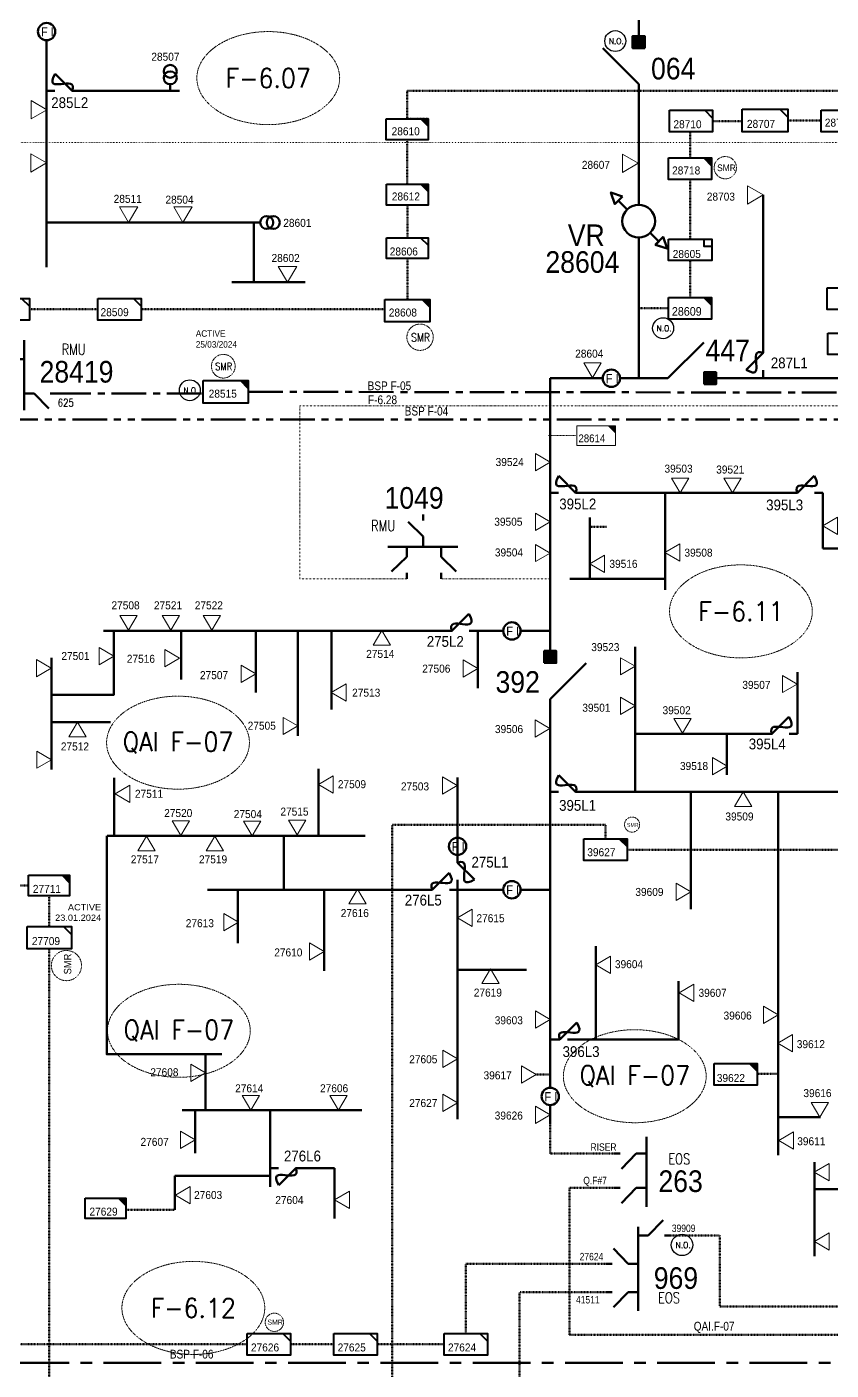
# Model space of a CAD drawing. Header units: metres. Extents: x 65984 to 144644, y -19036 to 23726.
# Drawn here: x 124380 to 124752, y 21395 to 22016 of the extents above; entities that cross this region are included whole.
import ezdxf
from ezdxf.enums import TextEntityAlignment as Align

# ---------------------------------------------------------------- set-up
doc = ezdxf.new("R2010")
doc.units = ezdxf.units.M
doc.header["$MEASUREMENT"] = 0
for name, pattern in [('( Center )', [2, 1.25, -0.25, 0.25, -0.25]), ('( Phantom )', [2.5, 1.25, -0.25, 0.25, -0.25, 0.25, -0.25]), ('DGN Style 1', [0.6, 0, -0.6]), ('DGN Style 3', [0.013877, 0, -0.013877]), ('DGN Style 4', [1.6, 0.8, -0.4, 0, -0.4])]:
    doc.linetypes.add(name, pattern=pattern)
doc.layers.get('0').update_dxf_attribs({"color": 95, "lineweight": 40})
for name, color, linetype, lineweight in [('ABS', 7, 'Continuous', 40), ('ABS NUMBER', 112, 'Continuous', 30), ('d_eos', 111, 'Continuous', 40), ('d_eos no', 121, 'Continuous', 40), ('d_fco', 5, 'Continuous', 40), ('d_fco text', 95, 'Continuous', 40), ('d_grid line', 7, 'DGN Style 1', 0), ('d_oh branch', 94, 'Continuous', 40), ('d_switch', 95, 'Continuous', 40), ('d_tf', 1, 'Continuous', 40), ('d_tf no', 6, 'Continuous', 40), ('d_tf_200', 1, 'Continuous', 40), ('d_ug cable', 95, 'Continuous', 40), ('d_ug main line', 95, 'Continuous', 40), ('d_unit sub', 7, 'Continuous', 40), ('EARTH FAULT INDICATOR', 95, 'Continuous', 40), ('FDR  1  16', 234, 'Continuous', 40), ('FDR  2  19', 172, 'Continuous', 40), ('fedr no', 95, 'Continuous', 40), ('Level 37', 7, 'Continuous', 0), ('O H MAIN FEEDER', 4, 'Continuous', 100), ('REGULATOR', 5, 'Continuous', 40), ('SW N O', 114, 'Continuous', 30)]:
    doc.layers.add(name, color=color, linetype=linetype, lineweight=lineweight)
doc.styles.add('NASKHF', font='naskhf.shx', dxfattribs={"height": 8})
doc.styles.get("Standard").update_dxf_attribs({"font": 'txt.shx'})
doc.styles.add('Style-Andalus', font='andlso.ttf')
doc.styles.add('Style-Arial', font='arial.ttf')
doc.styles.add('Style-ENGINEERING', font='ENGINEERING.shx')
doc.styles.add('Style-msdefault', font='msdefault.shx')
doc.styles.add('Style-STANDARD', font='STANDARD.shx')

# ---------------------------------------------------------------- blocks, each defined once
blk = doc.blocks.new('TF_8')
at = {"color": 0, "linetype": 'ByBlock', "lineweight": -2}
blk.add_line((6.3, 4.95), (9.9, 1.35), dxfattribs=at)
blk.add_3dface([(-10.1, 4.95), (9.9, 4.95), (9.9, -5.05), (-10.1, -5.05)], dxfattribs=at)
blk = doc.blocks.new('FUSE01')
at = {"color": 0, "linetype": 'ByBlock', "lineweight": -2}
blk.add_line((0, -17.15), (0, -22.55), dxfattribs=at)
at = {"color": 0, "linetype": 'ByBlock', "lineweight": -2, "flags": 128}
blk.add_lwpolyline([(0, 0.05), (0, -5.75), (-11.2, -16.95)], dxfattribs=at)
at = {"color": 0, "linetype": 'ByBlock', "lineweight": -2}
blk.add_open_spline([(-11.2, -16.95), (3.4, -25.35), (-11.6, -1.35), (0, -5.75)], degree=3, dxfattribs=at)
blk = doc.blocks.new('TF3')
at = {"color": 0, "linetype": 'ByBlock', "lineweight": -2}
for p, q in [((11.3, 9), (18.3, 9)), ((18.3, 9), (18.3, 2))]:
    blk.add_line(p, q, dxfattribs=at)
at = {"color": 0, "linetype": 'ByBlock', "lineweight": -2, "flags": 128}
blk.add_lwpolyline([(18.3, 2), (11.3, 2), (11.3, 9)], dxfattribs=at)
at = {"color": 0, "linetype": 'ByBlock', "lineweight": -2}
blk.add_3dface([(-21.7, 9), (18.3, 9), (18.3, -11), (-21.7, -11)], dxfattribs=at)
blk = doc.blocks.new('exist.us-1000kva')
at = {"color": 0, "linetype": 'ByBlock', "lineweight": -2, "flags": 128}
blk.add_lwpolyline([(40, 12.9), (32.8, 20), (40, 20)], close=True, dxfattribs=at)
at = {"color": 0, "linetype": 'ByBlock', "lineweight": -2, "extrusion": (0, 0, -1)}
blk.add_solid([(-40, 12.9), (-32.8, 20), (-40, 20)], dxfattribs=at)
at = {"color": 0, "linetype": 'ByBlock', "lineweight": -2, "xscale": 2, "yscale": 2}
blk.add_blockref('TF_8', (20.2, 10.1), dxfattribs=at)
blk = doc.blocks.new('*U825')
at = {"layer": 'd_eos', "color": 7, "linetype": 'Continuous', "lineweight": 211, "ltscale": 0.638341}
for p, q in [((7.46, 16.16), (7.46, -16.16)), ((-4.63, 8.42), (-7.46, 8.42)), ((2.81, 8.42), (-3.99, 1.41)), ((7.46, 8.42), (2.81, 8.42)), ((-4.63, -7.44), (-7.46, -7.44)), ((2.81, -7.44), (-3.98, -14.44)), ((7.46, -7.44), (2.81, -7.44))]:
    blk.add_line(p, q, dxfattribs=at)
blk = doc.blocks.new('*U827')
at = {"layer": 'd_eos', "color": 7, "linetype": 'Continuous', "lineweight": 211, "ltscale": 0.638341}
for p, q in [((0, 16.15), (0, -16.17)), ((4.65, 8.41), (11.45, 15.41)), ((0, 8.41), (4.65, 8.41)), ((12.09, 8.41), (14.92, 8.41)), ((-12.09, -7.45), (-14.92, -7.45)), ((-4.65, -7.45), (-11.44, -14.45)), ((0, -7.45), (-4.65, -7.45))]:
    blk.add_line(p, q, dxfattribs=at)
blk = doc.blocks.new('ABS2_1_1')
at = {"color": 0, "linetype": 'ByBlock', "lineweight": -2, "ltscale": 500}
for q in [(-29900, 43500), (0, 0)]:
    blk.add_line((0, 13600), q, dxfattribs=at)
at = {"color": 0, "linetype": 'ByBlock', "lineweight": -2, "ltscale": 500, "flags": 128}
for points in [[(5000, 43600), (-5000, 43600), (-5000, 53600), (5000, 53600)], [(3791, 49653), (3791, 49653), (3791, 49653)]]:
    blk.add_lwpolyline(points, close=True, dxfattribs=at)
at = {"color": 0, "linetype": 'ByBlock', "lineweight": -2, "ltscale": 500}
for points in [[(5000, 43600), (-5000, 43600), (5000, 53600), (-5000, 53600)], [(3791, 49653), (3791, 49653), (3791, 49653)]]:
    blk.add_solid(points, dxfattribs=at)
blk = doc.blocks.new('TFU_23')
at = {"layer": 'd_tf_200', "color": 6, "linetype": 'Continuous', "lineweight": 53}
blk.add_line((0, 10), (0, 0), dxfattribs=at)
for centre in [(0, 30), (0, 20)]:
    blk.add_circle(centre, 10, dxfattribs=at)
blk = doc.blocks.new('SS')
at = {"color": 0, "linetype": 'ByBlock', "lineweight": -2, "flags": 128}
blk.add_lwpolyline([(6.95, 4.25), (10.45, 4.25), (10.45, 0.75)], close=True, dxfattribs=at)
at = {"color": 0, "linetype": 'ByBlock', "lineweight": -2, "extrusion": (0, 0, -1)}
blk.add_solid([(-6.95, 4.25), (-10.45, 4.25), (-10.45, 0.75)], dxfattribs=at)
at = {"color": 0, "linetype": 'ByBlock', "lineweight": -2}
blk.add_3dface([(-9.55, 4.25), (10.45, 4.25), (10.45, -5.75), (-9.55, -5.75)], dxfattribs=at)
blk = doc.blocks.new('*U910')
at = {"layer": 'EARTH FAULT INDICATOR', "color": 5, "linetype": 'Continuous', "lineweight": 100}
blk.add_circle((0.02, 0.13), 4, dxfattribs=at)
at = {"layer": 'EARTH FAULT INDICATOR', "color": 5, "lineweight": 140, "style": 'Style-Andalus', "width": 0.9}
blk.add_text('F I', height=4.234, dxfattribs=at).set_placement((-2.61, 2.11), align=Align.TOP_LEFT)
blk = doc.blocks.new('*U914')
at = {"layer": 'EARTH FAULT INDICATOR', "color": 6, "linetype": 'Continuous', "lineweight": 100}
blk.add_circle((0.02, 0.13), 4, dxfattribs=at)
at = {"layer": 'EARTH FAULT INDICATOR', "color": 6, "lineweight": 140, "style": 'Style-Andalus', "width": 0.9}
blk.add_text('F I', height=4.234, dxfattribs=at).set_placement((-2.61, 2.11), align=Align.TOP_LEFT)
blk = doc.blocks.new('*U971')
at = {"layer": 'SW N O', "color": 3, "ltscale": 0.426762}
blk.add_circle((-0.02, 0), 4.83, dxfattribs=at)
at = {"layer": 'SW N O', "color": 3, "style": 'Style-STANDARD'}
blk.add_text('N.O.', height=2.753, dxfattribs=at).set_placement((0.46, -0.05), align=Align.MIDDLE_CENTER)
blk = doc.blocks.new('*U965')
at = {"layer": 'SW N O', "color": 3, "ltscale": 0.426762}
blk.add_circle((0, 0), 16.8, dxfattribs=at)
at = {"layer": 'SW N O', "color": 3, "style": 'Style-STANDARD'}
blk.add_text('N.O.', height=9.6, dxfattribs=at).set_placement((1.7, -0.2), align=Align.MIDDLE_CENTER)
blk = doc.blocks.new('*U1975')
at = {"layer": 'REGULATOR', "color": 5, "linetype": 'Continuous', "lineweight": 106}
for p, q in [((24, 25.1), (13.4, 14.5)), ((-14.9, -13.7), (-25.5, -24.4))]:
    blk.add_line(p, q, dxfattribs=at)
at = {"layer": 'REGULATOR', "color": 5, "linetype": 'Continuous', "lineweight": 106, "flags": 128}
for points in [[(29.5, 20), (34.4, 34.3), (20.1, 29.6)], [(-29.6, -20), (-34.4, -34.3), (-20.1, -29.5)]]:
    blk.add_lwpolyline(points, close=True, dxfattribs=at)
at = {"layer": 'REGULATOR', "color": 5, "linetype": 'Continuous', "lineweight": 106}
blk.add_circle((-0.8, 0.4), 20, dxfattribs=at)
blk = doc.blocks.new('*U1976')
at = {"layer": 'REGULATOR', "color": 5, "linetype": 'Continuous', "lineweight": 106}
for p, q in [((-9.52, 9.06), (-5.51, 5.05)), ((5.19, -5.64), (9.2, -9.65))]:
    blk.add_line(p, q, dxfattribs=at)
at = {"layer": 'REGULATOR', "color": 5, "linetype": 'Continuous', "lineweight": 106, "flags": 128}
for points in [[(-7.57, 11.15), (-12.97, 13), (-11.21, 7.57)], [(7.54, -11.22), (12.95, -13.02), (11.15, -7.61)]]:
    blk.add_lwpolyline(points, close=True, dxfattribs=at)
at = {"layer": 'REGULATOR', "color": 5, "linetype": 'Continuous', "lineweight": 211}
blk.add_circle((-0.16, -0.3), 7.56, dxfattribs=at)
blk = doc.blocks.new('TRA1_457')
at = {"layer": 'd_tf', "color": 5, "linetype": 'Continuous', "lineweight": 0, "ltscale": 0.000361655, "extrusion": (0, 0, -1), "flags": 128}
blk.add_lwpolyline([(-10, -17), (0, 0), (10, -17)], close=True, dxfattribs=at)
blk = doc.blocks.new('TRA1_456')
at = {"layer": 'd_tf', "color": 5, "linetype": 'Continuous', "lineweight": 0, "ltscale": 0.000361655, "xscale": 1.000046566207836, "yscale": 1.000046566207836, "zscale": 1.000046566207836, "rotation": 180}
blk.add_blockref('TRA1_457', (0, 0), dxfattribs=at)
blk = doc.blocks.new('TRA1_461')
at = {"layer": 'd_tf', "color": 5, "linetype": 'Continuous', "lineweight": 0, "ltscale": 0.000361655, "flags": 128}
blk.add_lwpolyline([(10, -17), (0, 0), (-10, -17)], close=True, dxfattribs=at)
blk = doc.blocks.new('TRA1_460')
at = {"layer": 'd_tf', "color": 5, "linetype": 'Continuous', "lineweight": 0, "ltscale": 0.000361655, "xscale": 1.000046566207836, "yscale": 1.000046566207836, "zscale": 1.000046566207836, "rotation": 180}
blk.add_blockref('TRA1_461', (0, 0), dxfattribs=at)
blk = doc.blocks.new('TRA1_463')
at = {"layer": 'd_tf', "color": 1, "linetype": 'Continuous', "lineweight": 0, "ltscale": 0.000361655, "flags": 128}
blk.add_lwpolyline([(10, -16.9), (0, 0.1), (-10, -16.9)], close=True, dxfattribs=at)
blk = doc.blocks.new('TRA1_462')
at = {"layer": 'd_tf', "color": 1, "linetype": 'Continuous', "lineweight": 0, "ltscale": 0.000361655, "xscale": 1.000046566207836, "yscale": 1.000046566207836, "zscale": 1.000046566207836, "rotation": 180}
blk.add_blockref('TRA1_463', (0, 0), dxfattribs=at)
blk = doc.blocks.new('TRA1_533')
at = {"layer": 'd_tf', "color": 6, "linetype": 'Continuous', "lineweight": 0, "ltscale": 0.000361655, "flags": 128}
blk.add_lwpolyline([(10, -17), (0, 0), (-10, -17)], close=True, dxfattribs=at)
blk = doc.blocks.new('TRA1_532')
at = {"layer": 'd_tf', "color": 6, "linetype": 'Continuous', "lineweight": 0, "ltscale": 0.000361655, "xscale": 1.000046566207836, "yscale": 1.000046566207836, "zscale": 1.000046566207836, "rotation": 180}
blk.add_blockref('TRA1_533', (0, 0), dxfattribs=at)
blk = doc.blocks.new('TRA1_535')
at = {"layer": 'd_tf', "color": 5, "linetype": 'Continuous', "lineweight": 0, "ltscale": 0.000361655, "extrusion": (0, 0, -1), "flags": 128}
blk.add_lwpolyline([(-10, -17), (0, 0), (10, -17)], close=True, dxfattribs=at)
blk = doc.blocks.new('TRA1_534')
at = {"layer": 'd_tf', "color": 5, "linetype": 'Continuous', "lineweight": 0, "ltscale": 0.000361655, "xscale": 1.000046566207836, "yscale": 1.000046566207836, "zscale": 1.000046566207836, "rotation": 180}
blk.add_blockref('TRA1_535', (0, 0), dxfattribs=at)
blk = doc.blocks.new('TRA1_469')
at = {"layer": 'd_tf', "color": 1, "linetype": 'Continuous', "lineweight": 0, "ltscale": 0.000361655, "flags": 128}
blk.add_lwpolyline([(10.1, -17.1), (0.1, -0.1), (-9.9, -17.1)], close=True, dxfattribs=at)
blk = doc.blocks.new('TRA1_468')
at = {"layer": 'd_tf', "color": 1, "linetype": 'Continuous', "lineweight": 0, "ltscale": 0.000361655, "xscale": 1.000046566207836, "yscale": 1.000046566207836, "zscale": 1.000046566207836, "rotation": 180}
blk.add_blockref('TRA1_469', (0, 0), dxfattribs=at)
blk = doc.blocks.new('*U917')
at = {"layer": 'd_eos', "color": 7, "linetype": 'Continuous', "lineweight": 211, "ltscale": 0.638341}
for p, q in [((0.15, 12.11), (0.15, 14.94)), ((0.15, 4.67), (-6.85, 11.47)), ((16.17, 0.02), (-16.15, 0.02)), ((-7.43, 0.02), (-7.43, -4.63)), ((0.15, 0.02), (0.15, 4.67)), ((8.43, 0.02), (8.43, -4.63)), ((-7.43, -4.63), (-14.43, -11.43)), ((8.43, -4.63), (15.43, -11.43)), ((-7.43, -12.08), (-7.43, -14.9)), ((8.43, -12.07), (8.43, -14.9))]:
    blk.add_line(p, q, dxfattribs=at)

msp = doc.modelspace()

# ---------------------------------------------------------------- linework, layer by layer
at = {"layer": 'd_eos', "color": 7, "linetype": 'Continuous', "lineweight": 211, "ltscale": 0.638341}
for p, q in [((124667.27, 21457.68), (124674.06, 21464.69)), ((124662.62, 21461.72), (124662.62, 21422.75)), ((124662.62, 21457.68), (124667.27, 21457.68)), ((124674.71, 21457.68), (124677.53, 21457.68)), ((124657.97, 21444.58), (124651.17, 21451.58)), ((124650.52, 21444.58), (124647.7, 21444.58)), ((124662.62, 21444.58), (124657.97, 21444.58)), ((124650.52, 21431.47), (124647.7, 21431.47)), ((124657.97, 21431.47), (124651.17, 21424.47)), ((124662.62, 21431.47), (124657.97, 21431.47))]:
    msp.add_line(p, q, dxfattribs=at)
at = {"layer": 'd_grid line', "color": 7, "linetype": 'DGN Style 1', "lineweight": 0, "flags": 128}
for points in [[(124328.35, 21962.97), (124328.35, 22562.98), (125318.3, 22562.98), (125318.3, 21962.97)], [(124328.35, 21362.97), (124328.35, 21962.97), (125318.3, 21962.97), (125318.3, 21362.97)]]:
    msp.add_lwpolyline(points, close=True, dxfattribs=at)
at = {"layer": 'd_oh branch', "color": 6, "linetype": 'Continuous', "lineweight": 100}
for p, q in [((124389.02, 21986.88), (124389.02, 22010.28)), ((124389.02, 21986.88), (124389.02, 21905.3)), ((124404.84, 21986.88), (124450.54, 21986.88)), ((124484.8, 21898.35), (124474.6, 21898.35))]:
    msp.add_line(p, q, dxfattribs=at)
at = {"layer": 'd_oh branch', "color": 5, "linetype": 'Continuous', "lineweight": 100}
for p, q in [((124720.34, 21869.78), (124720.34, 21938.72)), ((124662.81, 21853.96), (124670.38, 21853.96)), ((124698.58, 21853.96), (124951.48, 21853.96)), ((124732.13, 21801.05), (124637.73, 21801.02)), ((124675.07, 21801.04), (124675.07, 21756.22)), ((124640.26, 21789.62), (124640.26, 21761.29)), ((124630.94, 21761.29), (124675.07, 21761.29)), ((124415.38, 21737.18), (124572.39, 21737.18)), ((124451.22, 21736.98), (124451.22, 21714.71)), ((124485.73, 21737.16), (124485.73, 21708.63)), ((124505.25, 21737.16), (124505.25, 21688.64)), ((124520.69, 21737.16), (124520.69, 21700.76)), ((124585.27, 21737.18), (124600.2, 21737.18)), ((124588.45, 21737.18), (124588.45, 21710.67)), ((124608.2, 21737.18), (124621.91, 21737.18)), ((124391.26, 21724.77), (124391.26, 21673.09)), ((124661.22, 21662.72), (124661.22, 21729.84)), ((124736.22, 21718.13), (124736.22, 21689.54)), ((124391.26, 21694.93), (124418.51, 21694.93)), ((124661.21, 21689.55), (124720.4, 21689.54)), ((124703.59, 21670.63), (124703.59, 21689.52)), ((124420.26, 21642.39), (124420.26, 21669.17)), ((124514.72, 21642.39), (124514.72, 21673.38)), ((124579.04, 21669.45), (124579.04, 21633.58)), ((124637.73, 21662.7), (124835.18, 21662.72)), ((124686.91, 21662.7), (124686.91, 21608.46)), ((124727.32, 21494.75), (124727.32, 21662.71)), ((124536.36, 21642.39), (124416.96, 21642.39)), ((124463.4, 21617.51), (124564.5, 21617.51)), ((124477.43, 21617.51), (124477.43, 21592.78)), ((124517.41, 21617.67), (124517.41, 21580.04)), ((124579.04, 21618.25), (124579.04, 21511.44)), ((124579.04, 21617.51), (124600.2, 21617.51)), ((124608.2, 21617.51), (124621.36, 21617.51)), ((124642.98, 21548.32), (124642.98, 21591.4)), ((124579.04, 21580.54), (124610.96, 21580.54)), ((124681.21, 21548.33), (124681.21, 21575.19)), ((124462.47, 21515.57), (124462.47, 21541.46)), ((124534.83, 21515.57), (124451.75, 21515.57)), ((124457.68, 21515.57), (124457.68, 21495.75)), ((124492.43, 21480.13), (124492.43, 21515.57)), ((124727.32, 21512.4), (124746.94, 21512.4)), ((124508.25, 21488.71), (124522.17, 21488.71)), ((124448.35, 21485.26), (124448.35, 21469.5)), ((124492.43, 21485.26), (124448.35, 21485.26))]:
    msp.add_line(p, q, dxfattribs=at)
at = {"layer": 'd_oh branch', "color": 1, "linetype": 'Continuous', "lineweight": 100}
for p, q in [((124744.06, 21448.03), (124744.06, 21491.5)), ((124780.11, 21479.01), (124744.06, 21479.01))]:
    msp.add_line(p, q, dxfattribs=at)
at = {"layer": 'd_oh branch', "color": 6, "linetype": 'Continuous', "lineweight": 100, "flags": 128}
for points in [[(124389.02, 21925.99), (124484.8, 21925.99)], [(124484.8, 21925.99), (124484.8, 21898.35), (124508.57, 21898.35)]]:
    msp.add_lwpolyline(points, dxfattribs=at)
at = {"layer": 'd_oh branch', "color": 5, "linetype": 'Continuous', "lineweight": 100, "flags": 128}
for points in [[(124747.95, 21801.05), (124747.95, 21775.2)], [(124747.95, 21775.2), (124805.54, 21775.2)], [(124420.14, 21737.18), (124420.14, 21707.63), (124391.26, 21707.63)], [(124416.82, 21642.39), (124416.82, 21541.46), (124470.01, 21541.46)], [(124498.65, 21617.51), (124498.65, 21642.39)], [(124629.93, 21548.33), (124681.21, 21548.33)], [(124522.17, 21465.53), (124522.17, 21488.71)]]:
    msp.add_lwpolyline(points, dxfattribs=at)
at = {"layer": 'd_ug cable', "color": 5, "linetype": 'DGN Style 3', "lineweight": 100}
for p, q in [((124731.87, 21973.16), (124747.25, 21973.16)), ((124686.59, 21955.86), (124686.59, 21967.86)), ((124686.59, 21918.36), (124686.59, 21945.88)), ((124676.67, 21886.34), (124662.81, 21886.34)), ((124647.92, 21785.34), (124640.26, 21785.34))]:
    msp.add_line(p, q, dxfattribs=at)
at = {"layer": 'd_ug cable', "color": 6, "linetype": 'DGN Style 3', "lineweight": 100}
for p, q in [((124555.76, 21944.09), (124555.76, 21964.18)), ((124555.85, 21934.04), (124555.85, 21918.92)), ((124555.85, 21890.44), (124555.85, 21909.34)), ((124381.07, 21885.9), (124412.66, 21885.9)), ((124432.77, 21885.9), (124545.43, 21885.9))]:
    msp.add_line(p, q, dxfattribs=at)
at = {"layer": 'd_ug cable', "color": 5, "linetype": 'DGN Style 3', "lineweight": 13}
msp.add_line((124633.6, 21827.5), (124621.14, 21827.5), dxfattribs=at)
at = {"layer": 'd_ug cable', "color": 3, "linetype": 'DGN Style 3', "lineweight": 100}
msp.add_line((124361.82, 21619.43), (124380.61, 21619.43), dxfattribs=at)
at = {"layer": 'd_ug cable', "color": 6, "linetype": 'DGN Style 3', "lineweight": 100, "flags": 128}
msp.add_lwpolyline([(124565.46, 21973.87), (124555.76, 21973.87), (124555.76, 21986.82), (124821.29, 21986.82), (124821.29, 21999.86)], dxfattribs=at)
at = {"layer": 'd_ug cable', "color": 5, "linetype": 'DGN Style 3', "lineweight": 100, "flags": 128}
for points in [[(124697.02, 21972.86), (124710.67, 21972.86)], [(124686.59, 21908.36), (124686.59, 21891.31)], [(124647.45, 21641.04), (124647.45, 21647.48), (124548.78, 21647.48), (124548.78, 21356.89), (124528.44, 21356.89)], [(124843.75, 21636.03), (124657.43, 21636.03)]]:
    msp.add_lwpolyline(points, dxfattribs=at)
at = {"layer": 'd_ug cable', "color": 2, "linetype": 'DGN Style 4', "lineweight": 0, "flags": 128}
for points in [[(124555.56, 21761.18), (124506.14, 21761.18), (124506.14, 21841.3), (125096.13, 21841.3), (125096.13, 20901.83), (124834.53, 20901.83), (124834.53, 20415.29)], [(124621.91, 21761.18), (124571.42, 21761.18)]]:
    msp.add_lwpolyline(points, dxfattribs=at)
at = {"layer": 'd_ug cable', "color": 3, "linetype": 'DGN Style 3', "lineweight": 100, "flags": 128}
for points in [[(124390.24, 21614.69), (124390.24, 21600.51)], [(124390.25, 21590.25), (124390.25, 21340.76), (124368.5, 21340.76)]]:
    msp.add_lwpolyline(points, dxfattribs=at)
at = {"layer": 'd_ug cable', "color": 1, "linetype": 'DGN Style 3', "lineweight": 100, "flags": 128}
for points in [[(124788.82, 21424.86), (124700.27, 21424.86), (124700.27, 21457.68), (124677.53, 21457.68)], [(124582.92, 21412.34), (124582.92, 21444.58), (124647.7, 21444.58)], [(124647.7, 21431.47), (124607.63, 21431.47), (124607.63, 21371.23), (124867.96, 21371.23), (124867.96, 21267.7), (124912.01, 21267.7)], [(124305.67, 21407.34), (124481.82, 21407.34)], [(124501.81, 21407.34), (124521.91, 21407.34)], [(124541.91, 21407.34), (124572.92, 21407.34)]]:
    msp.add_lwpolyline(points, dxfattribs=at)
at = {"layer": 'd_ug cable', "color": 2, "linetype": 'DGN Style 3', "lineweight": 13}
for centre, radius in [((124702.86, 21951.35), 5.16), ((124561.72, 21872.95), 6.09), ((124470.72, 21859.55), 5.48), ((124659.75, 21647.62), 3.5), ((124398.19, 21582.44), 6.98), ((124494.34, 21417.51), 4.23)]:
    msp.add_circle(centre, radius, dxfattribs=at)
at = {"layer": 'd_ug main line', "color": 220, "linetype": '( Center )', "lineweight": 140, "ltscale": 12.802868, "flags": 128}
for points in [[(124482.25, 21847.71), (125031.52, 21847.01), (125031.52, 21921.16)], [(124393.47, 21847.01), (124461.42, 21847.01)]]:
    msp.add_lwpolyline(points, dxfattribs=at)
at = {"layer": 'd_ug main line', "color": 131, "linetype": '( Phantom )', "lineweight": 70, "ltscale": 12.802868, "flags": 128}
msp.add_lwpolyline([(124304.94, 21834.98), (124996.4, 21834.98)], dxfattribs=at)
at = {"layer": 'd_ug main line', "color": 5, "linetype": 'DGN Style 3', "lineweight": 140, "flags": 128}
for points in [[(124651.45, 21495.5), (124621.91, 21495.5), (124621.91, 21509.28)], [(124651.46, 21479.64), (124630.88, 21479.64), (124630.88, 21411.77), (125110.71, 21411.77)], [(124425.72, 21469.5), (124448.35, 21469.5)]]:
    msp.add_lwpolyline(points, dxfattribs=at)
at = {"layer": 'FDR  1  16', "color": 7, "linetype": '( Center )', "lineweight": 120, "ltscale": 21.338113, "flags": 128}
msp.add_lwpolyline([(123988.61, 21398.75), (125081.48, 21398.75)], dxfattribs=at)
at = {"layer": 'FDR  2  19', "color": 5, "linetype": 'DGN Style 3', "lineweight": 53}
msp.add_line((124621.37, 21532.09), (124615.17, 21532.09), dxfattribs=at)
at = {"layer": 'FDR  2  19', "color": 5, "linetype": 'DGN Style 3', "lineweight": 53, "flags": 128}
msp.add_lwpolyline([(124726.94, 21532.41), (124726.94, 21532.41), (124717.66, 21532.41)], dxfattribs=at)
at = {"layer": 'fedr no', "color": 6, "linetype": 'DGN Style 3', "lineweight": 13}
msp.add_ellipse((124491.52, 21992.76), major_axis=(33.02, 0), ratio=0.651175, dxfattribs=at)
at = {"layer": 'fedr no', "color": 82, "linetype": 'DGN Style 3', "lineweight": 13, "true_color": 0x1dc70e}
for centre in [(124710.09, 21746.2), (124449.78, 21685.5), (124450.16, 21552.29), (124661.01, 21531.29), (124456.86, 21424.16)]:
    msp.add_ellipse(centre, major_axis=(33.02, 0), ratio=0.651175, dxfattribs=at)
at = {"layer": 'O H MAIN FEEDER', "color": 6, "lineweight": 211, "ltscale": 0.426762}
msp.add_line((124662.81, 22012.2), (124662.81, 22034), dxfattribs=at)
at = {"layer": 'O H MAIN FEEDER', "color": 5, "lineweight": 211, "ltscale": 0.426762}
for p, q in [((124662.81, 21980.92), (124662.81, 21984.2)), ((124662.81, 21934.19), (124662.81, 21980.96)), ((124662.81, 21853.96), (124662.81, 21918.72)), ((124621.91, 21853.96), (124646.19, 21853.96)), ((124621.91, 21723.23), (124621.91, 21853.96)), ((124654.19, 21853.96), (124662.81, 21853.96)), ((124621.91, 21525.94), (124621.91, 21701.94)), ((124621.91, 21509.28), (124621.91, 21517.94))]:
    msp.add_line(p, q, dxfattribs=at)
at = {"layer": 'O H MAIN FEEDER', "color": 5, "ltscale": 0.819941}
msp.add_line((124621.91, 21811.03), (124621.91, 21819.72), dxfattribs=at)

# ---------------------------------------------------------------- block references
at = {"layer": 'ABS', "color": 7, "linetype": 'Continuous', "lineweight": 211, "ltscale": 0.829472, "xscale": 0.000555747191877611, "zscale": 0.0003680335276451397}
for p, yscale, rotation in [((124662.81, 21982.42), 0.000555747191877611, 359.9999999999998), ((124668.79, 21853.96), 0.000555747191877611, 269.9999999999998), ((124621.91, 21698.11), -0.0005557471918776113, 180.0000000000002)]:
    msp.add_blockref('ABS2_1_1', p, dxfattribs=dict(at, yscale=yscale, rotation=rotation))
at = {"layer": 'd_eos', "color": 7, "linetype": 'Continuous', "lineweight": 211, "ltscale": 0.638341, "extrusion": (0, 0, -1), "rotation": 180}
msp.add_blockref('*U827', (-124378.56, 21855.42), dxfattribs=at)
at = {"layer": 'd_eos', "color": 7, "linetype": 'Continuous', "lineweight": 211, "ltscale": 0.638341}
for name, p in [('*U917', (124562.99, 21776.08)), ('*U825', (124658.91, 21487.09))]:
    msp.add_blockref(name, p, dxfattribs=at)
at = {"layer": 'd_fco', "color": 6, "linetype": 'Continuous', "lineweight": 100, "xscale": 0.7, "yscale": 0.7, "zscale": 0.2499179648993302, "rotation": 269.9999999999999}
msp.add_blockref('FUSE01', (124404.8, 21986.88), dxfattribs=at)
at = {"layer": 'd_fco', "color": 5, "linetype": 'Continuous', "lineweight": 100, "xscale": 0.7}
for p, yscale, zscale, rotation in [((124720.34, 21869.75), 0.7, 0.2499179648993302, 359.9999999999999), ((124637.69, 21801.02), 0.7, 0.2499179648993302, 270), ((124732.17, 21801.05), -0.7, 0.2499179648993302, 270), ((124572.42, 21737.18), -0.7, 0.2499179648993302, 270), ((124720.44, 21689.54), -0.7, 0.2499179648993302, 270), ((124637.69, 21662.7), 0.7, 0.2499179648993302, 269.9999999999999), ((124579.04, 21634.03), -0.7, 0.07842690553865869, 180), ((124563.26, 21617.51), -0.7, 0.08714100615406517, 270), ((124622.3, 21548.33), -0.7, 0.08714100615406517, 270), ((124508.22, 21488.71), -0.7, 0.2499179648993302, 90.00000000000006)]:
    msp.add_blockref('FUSE01', p, dxfattribs=dict(at, yscale=yscale, zscale=zscale, rotation=rotation))
at = {"layer": 'd_tf', "color": 6, "linetype": 'Continuous', "lineweight": 0, "ltscale": 0.000361655, "xscale": 0.425244286565288, "yscale": 0.425244286565288, "zscale": 0.425244286565288}
for p, rotation in [((124389.07, 21978.13), 89.99999999999997), ((124389.02, 21953.53), 89.99999999999997), ((124426.93, 21925.99), 359.9999999999999), ((124452.06, 21925.99), 359.9999999999999), ((124500.4, 21898.35), 359.9999999999999)]:
    msp.add_blockref('TRA1_532', p, dxfattribs=dict(at, rotation=rotation))
at = {"layer": 'd_tf', "color": 5, "linetype": 'Continuous', "lineweight": 0, "ltscale": 0.000361655, "extrusion": (0, 0, -1)}
for name, p, xscale, yscale, zscale, rotation in [('TRA1_534', (-124662.56, 21953.4), 0.425244286565288, 0.425244286565288, 0.425244286565288, 270), ('TRA1_534', (-124720.34, 21938.72), 0.425244286565288, 0.425244286565288, 0.425244286565288, 270), ('TRA1_460', (-124505.18, 21693.21), 0.4, 0.4, 0.4, 269.9999999999999), ('TRA1_456', (-124621.92, 21557.53), 0.4, 0.4, 0.4, 270), ('TRA1_460', (-124579.05, 21539.26), 0.4, 0.4, 0.4, 269.9999999998714), ('TRA1_460', (-124579.05, 21519.05), 0.4, 0.4, 0.4, 269.9999999998714), ('TRA1_456', (-124621.92, 21513.48), 0.4, 0.4, 0.4, 270), ('TRA1_456', (-124727.6, 21501.58), 0.4, 0.4, 0.4, 89.99999999999999)]:
    msp.add_blockref(name, p, dxfattribs=dict(at, xscale=xscale, yscale=yscale, zscale=zscale, rotation=rotation))
at = {"layer": 'd_tf', "color": 5, "linetype": 'Continuous', "lineweight": 0, "ltscale": 0.000361655, "xscale": 0.4, "yscale": 0.4, "zscale": 0.4}
for name, p, rotation in [('TRA1_460', (124641.52, 21854.25), 359.9999999999999), ('TRA1_460', (124621.91, 21815.16), 89.99999999999997), ('TRA1_456', (124682.03, 21801.04), 359.9999999999999), ('TRA1_456', (124706.19, 21801.04), 359.9999999999999), ('TRA1_460', (124621.91, 21787.55), 89.99999999999997), ('TRA1_456', (124747.96, 21785.8), 270), ('TRA1_456', (124621.91, 21773.19), 89.99999999999997), ('TRA1_456', (124674.97, 21773.42), 270), ('TRA1_456', (124640.27, 21768.18), 270), ('TRA1_460', (124544.08, 21737.36), 180), ('TRA1_460', (124420.14, 21725.52), 89.99999999999997), ('TRA1_460', (124450.51, 21724.54), 89.99999999999997), ('TRA1_456', (124661.21, 21720.8), 90), ('TRA1_460', (124391.17, 21719.97), 89.99999999999997), ('TRA1_460', (124485.72, 21717.38), 89.99999999999997), ('TRA1_460', (124588.45, 21719.85), 89.99999999999997), ('TRA1_460', (124520.68, 21708.66), 270), ('TRA1_456', (124736.13, 21712.62), 89.99999999999997), ('TRA1_456', (124661.21, 21702.47), 90), ('TRA1_460', (124403.26, 21694.94), 180), ('TRA1_456', (124621.68, 21692.11), 89.99999999999997), ('TRA1_460', (124391.26, 21677.64), 89.99999999999997), ('TRA1_456', (124703.69, 21674.63), 89.99999999999999), ('TRA1_460', (124514.71, 21666.15), 270), ('TRA1_460', (124578.87, 21665.69), 89.99999999999997), ('TRA1_456', (124420.76, 21661.84), 270), ('TRA1_456', (124711.13, 21662.73), 180), ('TRA1_456', (124504.82, 21642.83), 359.9999999999999), ('TRA1_456', (124451.1, 21642.51), 359.9999999999999), ('TRA1_456', (124484.02, 21642.38), 359.9999999999999), ('TRA1_460', (124435.21, 21642.3), 180), ('TRA1_460', (124466.75, 21642.3), 180), ('TRA1_456', (124686.89, 21616.57), 89.99999999999999), ('TRA1_456', (124532.82, 21617.84), 180), ('TRA1_456', (124477.78, 21602.54), 89.99999999999997), ('TRA1_460', (124579.04, 21604.54), 270), ('TRA1_460', (124517.41, 21589.02), 90), ('TRA1_460', (124643.02, 21582.83), 270), ('TRA1_456', (124594.34, 21580.9), 180), ('TRA1_460', (124681.54, 21569.85), 270), ('TRA1_456', (124727.26, 21559.69), 89.99999999999997), ('TRA1_456', (124727.12, 21546.58), 270), ('TRA1_460', (124462.47, 21532.86), 90), ('TRA1_456', (124615.4, 21532.12), 89.99999999999997), ('TRA1_456', (124483.42, 21515.57), 359.9999999999999), ('TRA1_456', (124524.01, 21515.57), 359.9999999999999), ('TRA1_456', (124746.56, 21512.41), 359.9999999999999), ('TRA1_460', (124457.68, 21501.87), 89.99999999999997), ('TRA1_460', (124448.63, 21476.29), 270), ('TRA1_460', (124522.22, 21474.1), 270)]:
    msp.add_blockref(name, p, dxfattribs=dict(at, rotation=rotation))
for name, p in [('TRA1_460', (124426.85, 21737.57)), ('TRA1_460', (124446.48, 21737.57)), ('TRA1_460', (124465.37, 21737.57)), ('TRA1_456', (124683.14, 21689.86))]:
    msp.add_blockref(name, p, dxfattribs=at)
at = {"layer": 'd_tf', "color": 1, "linetype": 'Continuous', "lineweight": 0, "ltscale": 0.000361655, "xscale": 0.4, "yscale": 0.4, "zscale": 0.4, "rotation": 270}
for name, p in [('TRA1_462', (124744.08, 21486.94)), ('TRA1_468', (124744.08, 21454.8))]:
    msp.add_blockref(name, p, dxfattribs=at)
at = {"layer": 'd_tf_200', "color": 6, "linetype": 'Continuous', "lineweight": 53, "xscale": 0.3, "yscale": 0.3, "zscale": 0.3}
for p, rotation in [((124446.18, 21986.88), 359.9999999999999), ((124484.8, 21925.99), 269.9999999999999)]:
    msp.add_blockref('TFU_23', p, dxfattribs=dict(at, rotation=rotation))
at = {"layer": 'd_unit sub', "color": 6, "linetype": 'Continuous', "lineweight": 40, "zscale": 0.212622143282644}
for name, p, xscale, yscale in [('SS', (124555.33, 21969.75), 0.9692916401440815, 0.9692916401440815), ('SS', (124555.41, 21939.61), 0.9692916401440815, 0.9692916401440815), ('TF_8', (124555.94, 21914.18), 0.957781491080539, 0.957781491080539), ('TF_8', (124371.11, 21885.95), 1.005805489575731, 1.005805489575731), ('TF_8', (124422.81, 21885.95), 1.005805489575731, 1.005805489575731)]:
    msp.add_blockref(name, p, dxfattribs=dict(at, xscale=xscale, yscale=yscale))
at = {"layer": 'd_unit sub', "color": 5, "linetype": 'Continuous', "lineweight": 40}
for name, p, xscale, yscale, zscale in [('TF_8', (124687.12, 21972.91), 0.999671859597321, 0.999671859597321, 0.2499179648993302), ('TF_8', (124721.37, 21973.21), 1.060069151533069, 1.060069151533069, 0.2449196056013438), ('exist.us-1000kva', (124747.25, 21967.98), 0.4973950146662732, 0.4988120492116785, 0.6975792102448954), ('TF3', (124687.44, 21913.86), 0.4998359297986605, 0.4998359297986605, 0.2499179648993302), ('exist.us-1000kva', (124749.96, 21885.71), 0.4993602584163842, 0.5007828917679735, 0.6975792102448954), ('exist.us-1000kva', (124676.67, 21881.37), 0.4959955919560563, 0.4974086396695361, 0.6975792102448954), ('exist.us-1000kva', (124750.28, 21864.98), 0.4874905505004564, 0.4888793681006514, 0.6278212892204059), ('exist.us-1000kva', (124697.69, 21527.21), 0.4992119149050219, 0.5006341256390261, 0.8199408297222128)]:
    msp.add_blockref(name, p, dxfattribs=dict(at, xscale=xscale, yscale=yscale, zscale=zscale))
at = {"layer": 'd_unit sub', "color": 2, "linetype": 'Continuous', "lineweight": 40}
for name, p, xscale, yscale, zscale in [('exist.us-1000kva', (124676.64, 21945.88), 0.4973950146662732, 0.4988120492116785, 0.6975792102448954), ('SS', (124555.38, 21886.01), 1.041369226720425, 1.041369226720425, 0.212622143282644), ('SS', (124471.37, 21848.49), 1.041369226720425, 1.041369226720425, 0.212622143282644), ('exist.us-1000kva', (124637.46, 21631.03), 0.4993602584163842, 0.5007828917679735, 0.6975792102448954), ('TF_8', (124491.92, 21407.39), 0.999671859597321, 0.999671859597321, 0.2499179648993302)]:
    msp.add_blockref(name, p, dxfattribs=dict(at, xscale=xscale, yscale=yscale, zscale=zscale))
at = {"layer": 'd_unit sub', "color": 5, "linetype": 'Continuous', "lineweight": 13, "xscale": 0.4492907234145197, "yscale": 0.4505707130751235, "zscale": 0.7379467467499916}
msp.add_blockref('exist.us-1000kva', (124634.17, 21822.91), dxfattribs=at)
at = {"layer": 'd_unit sub', "color": 3, "linetype": 'Continuous', "lineweight": 40, "xscale": 0.4734088433244503, "yscale": 0.4747575433823739, "zscale": 0.8199408297222128, "rotation": 359.9999999999999}
msp.add_blockref('exist.us-1000kva', (124380.61, 21614.69), dxfattribs=at)
at = {"layer": 'd_unit sub', "color": 2, "linetype": 'Continuous', "lineweight": 40, "xscale": 1.025528770809535, "yscale": 1.025528770809535, "zscale": 0.2083697004169912, "rotation": 0.03999999999999999}
msp.add_blockref('TF_8', (124390.35, 21595.43), dxfattribs=at)
at = {"layer": 'd_unit sub', "color": 5, "linetype": 'Continuous', "lineweight": 40, "xscale": 0.4734088433244503, "yscale": 0.4747575433823739, "zscale": 0.8199408297222128, "rotation": 359.9999999999999}
msp.add_blockref('exist.us-1000kva', (124406.79, 21465.48), dxfattribs=at)
at = {"layer": 'd_unit sub', "color": 1, "linetype": 'Continuous', "lineweight": 40, "xscale": 0.999671859597321, "yscale": 0.999671859597321, "zscale": 0.2499179648993302}
for p in [(124532.01, 21407.39), (124583.02, 21407.39)]:
    msp.add_blockref('TF_8', p, dxfattribs=at)
at = {"layer": 'EARTH FAULT INDICATOR', "color": 6, "linetype": 'Continuous', "lineweight": 100}
msp.add_blockref('*U914', (124389, 22014.14), dxfattribs=at)
at = {"layer": 'EARTH FAULT INDICATOR', "color": 5, "linetype": 'Continuous', "lineweight": 100}
for p in [(124650.17, 21853.83), (124604.18, 21737.05), (124579.02, 21637.44), (124604.18, 21617.38), (124621.89, 21521.81)]:
    msp.add_blockref('*U910', p, dxfattribs=at)
at = {"layer": 'REGULATOR', "color": 5, "linetype": 'Continuous', "lineweight": 106, "xscale": 0.3780441023579738, "yscale": 0.3780441023579738, "zscale": 0.3780441023579738, "rotation": 90.00000000000001}
msp.add_blockref('*U1975', (124662.96, 21926.92), dxfattribs=at)
at = {"layer": 'REGULATOR', "color": 5, "linetype": 'Continuous', "lineweight": 106}
msp.add_blockref('*U1976', (124662.97, 21926.93), dxfattribs=at)
at = {"layer": 'SW N O', "color": 3, "ltscale": 0.426762}
for p in [(124652, 22009.88), (124674.13, 21877.11), (124455.26, 21848.43)]:
    msp.add_blockref('*U971', p, dxfattribs=at)
at = {"layer": 'SW N O', "color": 3, "xscale": 0.2950694635422144, "yscale": 0.2950694635422144, "zscale": 0.2950694635422144}
msp.add_blockref('*U965', (124682.86, 21453.28), dxfattribs=at)

# ---------------------------------------------------------------- texts
at = {"color": 4, "insert": (124414.24, 21603.08), "char_height": 2.9097, "attachment_point": 9}
msp.add_mtext('\\FENGINEERING;\\H1x;\\W1.09375;ACTIVE\\P23.01.2024', dxfattribs=at)
at = {"layer": 'ABS NUMBER', "color": 6, "lineweight": 140, "style": 'Style-Arial', "width": 0.88}
msp.add_text('064', height=10, dxfattribs=at).set_placement((124668.53, 22002.15), align=Align.TOP_LEFT)
at = {"layer": 'ABS NUMBER', "color": 7, "lineweight": 140, "style": 'Style-Arial', "width": 0.88}
for s, p in [('VR', (124630.05, 21925.08)), ('28604', (124619.69, 21912.72)), ('447', (124693.72, 21871.87)), ('392', (124596.61, 21718.56))]:
    msp.add_text(s, height=10, dxfattribs=at).set_placement(p, align=Align.TOP_LEFT)
at = {"layer": 'd_eos no', "color": 7, "linetype": 'Continuous', "lineweight": 140, "style": 'Style-Arial', "width": 0.88}
for s, p in [('28419', (124385.75, 21861.98)), ('263', (124671.95, 21487.76))]:
    msp.add_text(s, height=10, dxfattribs=at).set_placement(p, align=Align.TOP_LEFT)
at = {"layer": 'd_fco text', "color": 6, "linetype": 'Continuous', "lineweight": 70, "style": 'Style-msdefault', "width": 0.92}
msp.add_text('285L2', height=5, dxfattribs=at).set_placement((124391.16, 21983.9), align=Align.TOP_LEFT)
at = {"layer": 'd_fco text', "color": 5, "linetype": 'Continuous', "lineweight": 70, "style": 'Style-msdefault', "width": 0.92}
for s, p in [('287L1', (124723.91, 21863.57)), ('395L2', (124626.09, 21798.36)), ('395L3', (124721.76, 21797.91)), ('275L2', (124564.82, 21734.81)), ('395L4', (124713.71, 21687.4)), ('395L1', (124626, 21659)), ('276L5', (124554.65, 21615.2)), ('396L3', (124627.62, 21545.17)), ('276L6', (124498.77, 21496.89))]:
    msp.add_text(s, height=5, dxfattribs=at).set_placement(p, align=Align.TOP_LEFT)
at = {"layer": 'd_fco text', "color": 116, "linetype": 'Continuous', "lineweight": 70, "true_color": 0x008040, "style": 'Style-msdefault', "width": 0.92}
msp.add_text('275L1', height=5, dxfattribs=at).set_placement((124585.5, 21632.77), align=Align.TOP_LEFT)
at = {"layer": 'd_switch', "color": 2, "linetype": 'Continuous', "lineweight": 30, "style": 'Style-msdefault', "width": 0.857143}
for s, p in [('BSP F-05', (124537.47, 21852.53)), ('F-6.28', (124537.64, 21846.07)), ('BSP F-04', (124554.6, 21840.82)), ('QAI.F-07', (124688.26, 21417.74)), ('BSP F-06', (124446.01, 21404.82))]:
    msp.add_text(s, height=4.057, dxfattribs=at).set_placement(p, align=Align.TOP_LEFT)
at = {"layer": 'd_switch', "color": 251, "linetype": 'Continuous', "lineweight": 30, "insert": (124633.83, 21429.66), "char_height": 3.43, "attachment_point": 1, "style": 'NASKHF'}
msp.add_mtext('\\FENGINEERING;\\H1x;\\W0.857143;41511\\P', dxfattribs=at)
at = {"layer": 'd_tf no', "color": 6, "linetype": 'Continuous', "lineweight": 40, "style": 'Style-msdefault', "width": 0.945946}
for s, p in [('28507', (124437.44, 22004.48)), ('28610', (124548.56, 21970.02)), ('28511', (124420.02, 21938.78)), ('28504', (124443.97, 21938.41)), ('28612', (124548.65, 21939.88)), ('28601', (124498.46, 21927.68)), ('28602', (124493.03, 21911.43)), ('28606', (124547.69, 21914.44)), ('28509', (124413.96, 21886.38))]:
    msp.add_text(s, height=3.7, dxfattribs=at).set_placement(p, align=Align.TOP_LEFT)
at = {"layer": 'd_tf no', "color": 5, "linetype": 'Continuous', "lineweight": 40, "style": 'Style-msdefault'}
for s, height, width, p in [('28710', 3.7, 0.945946, (124678.88, 21973.28)), ('28707', 3.7, 0.945946, (124712.88, 21973.45)), ('28721', 3.7, 0.945946, (124748.89, 21974.01)), ('28607', 3.7, 0.945946, (124636.53, 21954.5)), ('28605', 3.7, 0.945946, (124678.55, 21913.3)), ('28609', 4, 0.925, (124678.18, 21886.9)), ('28604', 3.7, 0.945946, (124633.45, 21867.21)), ('39524', 3.7, 0.945946, (124596.65, 21817.1)), ('39503', 3.7, 0.945946, (124674.74, 21814.05)), ('39521', 3.7, 0.945946, (124698.66, 21813.63)), ('39505', 3.7, 0.945946, (124596.04, 21789.5)), ('39504', 3.7, 0.945946, (124596.31, 21775.3)), ('39508', 3.7, 0.945946, (124683.97, 21775.21)), ('39516', 3.7, 0.945946, (124649.28, 21770.04)), ('27508', 3.7, 0.945946, (124419.02, 21750.86)), ('27521', 3.7, 0.945946, (124438.65, 21750.86)), ('27522', 3.7, 0.945946, (124457.53, 21750.86)), ('39523', 3.7, 0.945946, (124640.89, 21731.53)), ('27501', 3.7, 0.945946, (124395.85, 21727.42)), ('27516', 3.7, 0.945946, (124426.11, 21726.13)), ('27514', 3.7, 0.945946, (124536.8, 21728.4)), ('27507', 3.7, 0.945946, (124459.93, 21718.56)), ('27506', 3.7, 0.945946, (124562.73, 21721.58)), ('39507', 3.7, 0.945946, (124710.75, 21714.07)), ('27513', 3.7, 0.945946, (124530.31, 21710.46)), ('39501', 3.7, 0.945946, (124636.75, 21703.5)), ('39502', 3.7, 0.945946, (124673.85, 21702.34)), ('39506', 3.7, 0.945946, (124596.34, 21693.63)), ('27512', 3.7, 0.945946, (124395.6, 21685.6)), ('27511', 3.7, 0.945946, (124429.86, 21663.7)), ('27509', 3.7, 0.945946, (124523.71, 21668.16)), ('27503', 3.7, 0.945946, (124552.86, 21667.13)), ('27520', 3.7, 0.945946, (124443.38, 21654.82)), ('27504', 3.7, 0.945946, (124475.56, 21654.34)), ('27515', 3.7, 0.945946, (124497.14, 21655.48)), ('39509', 3.7, 0.945946, (124702.91, 21653.23)), ('27517', 3.7, 0.945946, (124427.95, 21633.42)), ('27519', 3.7, 0.945946, (124459.48, 21633.42)), ('39609', 3.7, 0.945946, (124661.27, 21618.34)), ('27616', 3.7, 0.945946, (124525.03, 21608.57)), ('27615', 3.7, 0.945946, (124587.8, 21606.18)), ('27613', 3.7, 0.945946, (124453.37, 21603.89)), ('27610', 3.7, 0.945946, (124494.29, 21590.38)), ('39604', 3.7, 0.945946, (124651.83, 21584.94)), ('27619', 3.7, 0.945946, (124586.56, 21571.8)), ('39607', 3.7, 0.945946, (124690.48, 21571.7)), ('39603', 3.7, 0.945946, (124596.24, 21559)), ('39606', 3.7, 0.945946, (124702.07, 21561.18)), ('39612', 3.7, 0.945946, (124735.93, 21547.96)), ('27608', 3.7, 0.945946, (124436.98, 21534.97)), ('39617', 3.7, 0.945946, (124591.08, 21533.55)), ('39622', 3.7, 0.945946, (124698.94, 21532.3)), ('27614', 3.7, 0.945946, (124476.21, 21527.54)), ('27606', 3.7, 0.945946, (124515.46, 21527.57)), ('39616', 3.7, 0.945946, (124738.99, 21525.33)), ('39626', 3.7, 0.945946, (124596.24, 21514.95)), ('27607', 3.7, 0.945946, (124432.46, 21502.79)), ('27603', 3.7, 0.945946, (124457.2, 21478.22)), ('27604', 3.7, 0.945946, (124494.78, 21475.89)), ('27629', 3.7, 0.945946, (124408.83, 21470.53))]:
    msp.add_text(s, height=height, dxfattribs=dict(at, width=width)).set_placement(p, align=Align.TOP_LEFT)
at = {"layer": 'd_tf no', "color": 2, "linetype": 'Continuous', "lineweight": 40, "style": 'Style-msdefault', "width": 0.945946}
for s, p in [('28718', (124678.27, 21951.9)), ('28608', (124547.25, 21886.22)), ('39627', (124639.05, 21636.7)), ('27626', (124483.52, 21407.74))]:
    msp.add_text(s, height=3.7, dxfattribs=at).set_placement(p, align=Align.TOP_LEFT)
at = {"layer": 'd_tf no', "color": 121, "linetype": 'Continuous', "lineweight": 40, "style": 'Style-msdefault', "width": 0.945946}
for s, p in [('28515', (124463.97, 21848.7)), ('27709', (124382.21, 21595.62))]:
    msp.add_text(s, height=3.7, dxfattribs=at).set_placement(p, align=Align.TOP_LEFT)
at = {"layer": 'd_tf no', "color": 5, "linetype": 'Continuous', "lineweight": 13, "style": 'Style-msdefault', "width": 0.925}
msp.add_text('28614', height=3.6, dxfattribs=at).set_placement((124634.96, 21828), align=Align.TOP_LEFT)
at = {"layer": 'd_tf no', "color": 5, "linetype": 'Continuous', "lineweight": 40, "style": 'Style-msdefault', "width": 0.945946}
for s, p in [('27505', (124495.02, 21695.19)), ('27605', (124569.72, 21540.97)), ('27627', (124569.72, 21520.76)), ('39611', (124749.16, 21503.07))]:
    msp.add_text(s, height=3.7, dxfattribs=at).set_placement(p, align=Align.TOP_RIGHT)
msp.add_text('39518', height=3.7, dxfattribs=at).set_placement((124694.92, 21672.87), align=Align.RIGHT)
at = {"layer": 'd_tf no', "color": 1, "linetype": 'Continuous', "lineweight": 40, "style": 'Style-msdefault', "width": 0.945946}
for s, height, p in [('SMR', 1.77, (124657.37, 21648.33)), ('27625', 3.7, (124523.61, 21407.74)), ('27624', 3.7, (124574.62, 21407.74))]:
    msp.add_text(s, height=height, dxfattribs=at).set_placement(p, align=Align.TOP_LEFT)
at = {"layer": 'd_tf no', "color": 3, "linetype": 'Continuous', "lineweight": 40, "style": 'Style-msdefault', "width": 0.945946}
msp.add_text('27711', height=3.7, dxfattribs=at).set_placement((124382.65, 21619.74), align=Align.TOP_LEFT)
at = {"layer": 'd_tf no', "color": 1, "linetype": 'Continuous', "lineweight": 40, "style": 'Style-msdefault', "width": 0.945946}
msp.add_text('SMR', height=3.406, rotation=90, dxfattribs=at).set_placement((124397.01, 21578.37), align=Align.TOP_LEFT)
at = {"layer": 'd_tf no', "color": 1, "linetype": 'Continuous', "lineweight": 13, "style": 'Style-msdefault', "width": 0.947368}
msp.add_text('SMR', height=2.338, dxfattribs=at).set_placement((124491.12, 21418.75), align=Align.TOP_LEFT)
at = {"layer": 'd_tf no', "color": 1, "linetype": 'Continuous', "lineweight": 40, "insert": (124699.09, 21952.81), "char_height": 3.0677, "attachment_point": 1, "style": 'NASKHF'}
msp.add_mtext('\\Fmsdefault;\\H1x;\\W0.945946;SMR^I', dxfattribs=at)
at = {"layer": 'd_tf no', "color": 5, "linetype": 'Continuous', "lineweight": 40, "insert": (124694.32, 21939.81), "char_height": 3.7, "attachment_point": 1, "style": 'NASKHF'}
msp.add_mtext('\\Fmsdefault;\\H1x;\\W0.945946;28703\\P', dxfattribs=at)
at = {"layer": 'd_tf no', "color": 121, "linetype": 'Continuous', "lineweight": 40, "insert": (124458, 21876.17), "char_height": 3.01, "attachment_point": 1, "style": 'NASKHF'}
msp.add_mtext('\\Fmsdefault;\\H1x;\\W0.945946;ACTIVE\\P25/03/2024', dxfattribs=at)
at = {"layer": 'd_tf no', "color": 1, "linetype": 'Continuous', "lineweight": 40, "attachment_point": 5, "line_spacing_factor": 1.2, "style": 'Style-STANDARD'}
for insert, char_height in [((124561.93, 21872.88), 3.7879), ((124470.91, 21859.48), 3.4091)]:
    msp.add_mtext('\\H1x;\\W0.909091;SMR\\P', dxfattribs=dict(at, insert=insert, char_height=char_height))
at = {"layer": 'fedr no', "color": 6, "linetype": 'Continuous', "lineweight": 40, "char_height": 8.852, "attachment_point": 5, "style": 'Style-STANDARD'}
for s, insert in [('F-6.07\\P', (124491.52, 21992.76)), ('F-6.11', (124710.09, 21746.2)), ('QAI F-07', (124449.78, 21685.5)), ('QAI F-07', (124450.16, 21552.29)), ('QAI F-07', (124661.01, 21531.29)), ('F-6.12\\P', (124456.86, 21424.16))]:
    msp.add_mtext(s, dxfattribs=dict(at, insert=insert))
at = {"layer": 'Level 37', "color": 7, "linetype": 'Continuous', "lineweight": 53, "style": 'Style-STANDARD'}
for s, height, width, p in [('RMU', 4.993, 0.854701, (124401.52, 21867.34)), ('625', 3.489, 0.909091, (124397.86, 21842.68)), ('RMU', 4.993, 0.854701, (124544.63, 21785.8)), ('EOS', 4.993, 0.854701, (124681.59, 21493.06)), ('EOS', 4.993, 0.854701, (124676.83, 21428.85))]:
    msp.add_text(s, height=height, dxfattribs=dict(at, width=width)).set_placement(p, align=Align.MIDDLE_CENTER)
at = {"layer": 'Level 37', "color": 7, "linetype": 'Continuous', "lineweight": 120, "style": 'Style-Arial', "width": 0.88}
for s, p in [('1049', (124545.29, 21803.67)), ('969', (124669.79, 21442.96))]:
    msp.add_text(s, height=10, dxfattribs=at).set_placement(p, align=Align.TOP_LEFT)
at = {"layer": 'Level 37', "color": 7, "linetype": 'Continuous', "lineweight": 30, "style": 'Style-ENGINEERING', "width": 0.857143}
for s, p in [('RISER', (124640.55, 21500.26)), ('Q.F#7', (124637.19, 21484.79)), ('39909', (124678.14, 21462.7))]:
    msp.add_text(s, height=3.43, dxfattribs=at).set_placement(p, align=Align.TOP_LEFT)
msp.add_text('27624', height=3.43, dxfattribs=at).set_placement((124646.45, 21449.6), align=Align.TOP_RIGHT)

doc.saveas('drawing.dxf')
